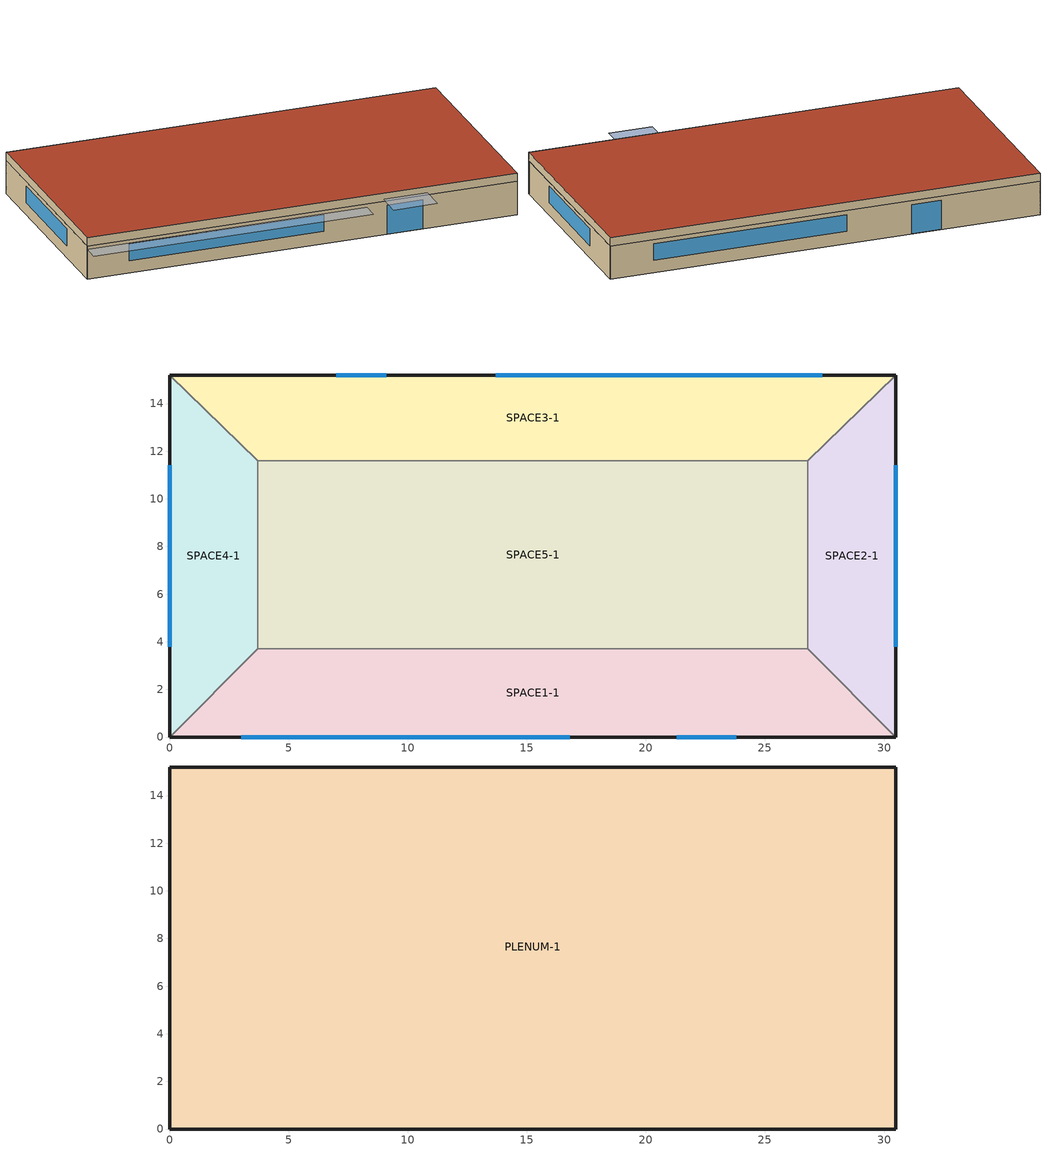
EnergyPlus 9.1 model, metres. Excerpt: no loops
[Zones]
SPACE1-1
 floor ground (FLOOR-SLAB-1): 26.8,3.7 30.5,0 0,0 3.7,3.7 z0
 wall outside (WALL-1): 0,0 30.5,0 z0:2.4
 wall to SPACE2-1 (INT-WALL-1): 30.5,0 26.8,3.7 z0:2.4
 wall to SPACE4-1 (INT-WALL-1): 3.7,3.7 0,0 z0:2.4
 wall to SPACE5-1 (INT-WALL-1): 26.8,3.7 3.7,3.7 z0:2.4
 window (Dbl Clr 3mm/13mm Air): 3,0 16.8,0 z0.9:2.1
 window (Sgl Grey 3mm): 21.3,0 23.8,0 z0:2.1
SPACE2-1
 floor ground (FLOOR-SLAB-1): 26.8,11.6 30.5,15.2 30.5,0 26.8,3.7 z0
 wall outside (WALL-1): 30.5,0 30.5,15.2 z0:2.4
 wall to SPACE3-1 (INT-WALL-1): 30.5,15.2 26.8,11.6 z0:2.4
 wall to SPACE5-1 (INT-WALL-1): 26.8,11.6 26.8,3.7 z0:2.4
 window (Dbl Clr 3mm/13mm Air): 30.5,3.8 30.5,11.4 z0.9:2.1
SPACE3-1
 floor ground (FLOOR-SLAB-1): 26.8,11.6 3.7,11.6 0,15.2 30.5,15.2 z0
 wall outside (WALL-1): 30.5,15.2 0,15.2 z0:2.4
 wall to SPACE4-1 (INT-WALL-1): 0,15.2 3.7,11.6 z0:2.4
 wall to SPACE5-1 (INT-WALL-1): 3.7,11.6 26.8,11.6 z0:2.4
 window (Dbl Clr 3mm/13mm Air): 27.4,15.2 13.7,15.2 z0.9:2.1
 window (Sgl Grey 3mm): 9.1,15.2 7,15.2 z0:2.1
SPACE4-1
 floor ground (FLOOR-SLAB-1): 3.7,3.7 0,0 0,15.2 3.7,11.6 z0
 wall outside (WALL-1): 0,15.2 0,0 z0:2.4
 wall to SPACE5-1 (INT-WALL-1): 3.7,3.7 3.7,11.6 z0:2.4
 window (Dbl Clr 3mm/13mm Air): 0,11.4 0,3.8 z0.9:2.1
SPACE5-1
 floor ground (FLOOR-SLAB-1): 26.8,11.6 26.8,3.7 3.7,3.7 3.7,11.6 z0
PLENUM-1
 floor to SPACE1-1 (CLNG-1): 26.8,3.7 30.5,0 0,0 3.7,3.7 z2.4
 floor to SPACE2-1 (CLNG-1): 26.8,11.6 30.5,15.2 30.5,0 26.8,3.7 z2.4
 floor to SPACE3-1 (CLNG-1): 26.8,11.6 3.7,11.6 0,15.2 30.5,15.2 z2.4
 floor to SPACE4-1 (CLNG-1): 3.7,3.7 0,0 0,15.2 3.7,11.6 z2.4
 floor to SPACE5-1 (CLNG-1): 26.8,11.6 26.8,3.7 3.7,3.7 3.7,11.6 z2.4
 wall outside (WALL-1): 0,0 30.5,0 30.5,15.2 0,15.2 0,0 z2.4:3
 roof outside (ROOF-1): 0,15.2 0,0 30.5,0 30.5,15.2 z3
shading: 0,-1.3 0,0 19.8,0 19.8,-1.3 z2.2; 21,-2 21,0 24.1,0 24.1,-2 z2.6
[Building]
Fan Coil with DOAS: North Axis {deg}=30; Terrain=City; Loads Convergence Tolerance Value=0.04; Temperature Convergence Tolerance Value {deltaC}=0.4; Solar Distribution=FullExterior; Maximum Number of Warmup Days=25; Minimum Number of Warmup Days=6
[Site:Location]
CHICAGO_IL_USA TMY2-94846: Latitude {deg}=41.78; Longitude {deg}=-87.75; Time Zone {hr}=-6; Elevation {m}=190
[SizingPeriod:DesignDay] Day of Month=21; Humidity Condition Type=Wetbulb; Barometric Pressure {Pa}=99063; Rain Indicator=No; Snow Indicator=No; Daylight Saving Time Indicator=No; Solar Model Indicator=ASHRAEClearSky
Name | Month | Day Type | Maximum Dry-Bulb Temperature {C} | Daily Dry-Bulb Temperature Range {deltaC} | Wetbulb or DewPoint at Maximum Dry-Bulb {C} | Wind Speed {m/s} | Wind Direction {deg} | Sky Clearness
CHICAGO_IL_USA Annual Heating 99% Design Conditions DB | 1 | WinterDesignDay | -17.3 | 0 | -17.3 | 4.9 | 270 | 0
CHICAGO_IL_USA Annual Cooling 1% Design Conditions DB/MCWB | 7 | SummerDesignDay | 31.5 | 10.7 | 23 | 5.3 | 230 | 1
[Site:GroundTemperature:BuildingSurface]
21.5, 21.4, 21.5, 21.5, 22, 22.9, 23, 23.1, 23.1, 22.2, 21.7, 21.6
[Material] Thermal Absorptance=0.9
Name | Roughness | Thickness {m} | Conductivity {W/m-K} | Density {kg/m3} | Specific Heat {J/kg-K} | Solar Absorptance | Visible Absorptance
RG01 | Rough | 0.0127 | 1.442 | 881 | 1674 | 0.65 | 0.65
BR01 | VeryRough | 0.0095 | 0.162 | 1121 | 1464 | 0.7 | 0.7
IN46 | VeryRough | 0.0762 | 0.023 | 24 | 1590 | 0.5 | 0.5
WD01 | MediumSmooth | 0.0191 | 0.115 | 513 | 1381 | 0.78 | 0.78
PW03 | MediumSmooth | 0.0127 | 0.115 | 545 | 1213 | 0.78 | 0.78
IN02 | Rough | 0.0901 | 0.043 | 10 | 837 | 0.75 | 0.75
GP01 | MediumSmooth | 0.0127 | 0.16 | 801 | 837 | 0.75 | 0.75
GP02 | MediumSmooth | 0.0159 | 0.16 | 801 | 837 | 0.75 | 0.75
CC03 | MediumRough | 0.1016 | 1.31 | 2243 | 837 | 0.65 | 0.65
[Material:NoMass]
MAT-CLNG-1: Roughness=Rough; Thermal Resistance {m2-K/W}=0.652259; Thermal Absorptance=0.65; Solar Absorptance=0.65; Visible Absorptance=0.65
[Material:AirGap]
AL21: Thermal Resistance {m2-K/W}=0.157
[WindowMaterial:Glazing] Optical Data Type=SpectralAverage; Thickness {m}=0.003; Infrared Transmittance at Normal Incidence=0; Front Side Infrared Hemispherical Emissivity=0.84; Back Side Infrared Hemispherical Emissivity=0.84; Conductivity {W/m-K}=0.9
Name | Solar Transmittance at Normal Incidence | Front Side Solar Reflectance at Normal Incidence | Back Side Solar Reflectance at Normal Incidence | Visible Transmittance at Normal Incidence | Front Side Visible Reflectance at Normal Incidence | Back Side Visible Reflectance at Normal Incidence
CLEAR 3MM | 0.837 | 0.075 | 0.075 | 0.898 | 0.081 | 0.081
GREY 3MM | 0.626 | 0.061 | 0.061 | 0.611 | 0.061 | 0.061
[WindowMaterial:Gas]
AIR 13MM: Gas Type=Air; Thickness {m}=0.0127
[Construction]
ROOF-1: RG01, BR01, IN46, WD01
WALL-1: WD01, PW03, IN02, GP01
CLNG-1: MAT-CLNG-1
FLOOR-SLAB-1: CC03
INT-WALL-1: GP02, AL21, GP02
Dbl Clr 3mm/13mm Air: CLEAR 3MM, AIR 13MM, CLEAR 3MM
Sgl Grey 3mm: GREY 3MM
[Zone]
PLENUM-1: 0, 0, 0, 1, 1, 0.6096, 283.2
SPACE1-1; SPACE3-1: 0, 0, 0, 1, 1, 2.4384, 239.247
SPACE2-1; SPACE4-1: 0, 0, 0, 1, 1, 2.4384, 103.311
SPACE5-1: 0, 0, 0, 1, 1, 2.4384, 447.683
[People] Number of People Schedule=OCCUPY-1; Number of People Calculation Method=people; Fraction Radiant=0.3; Activity Level Schedule=ActSchd
Name | Zone or ZoneList | Number of People
SPACE1-1 People 1 | SPACE1-1 | 11
SPACE2-1 People 1 | SPACE2-1 | 5
SPACE3-1 People 1 | SPACE3-1 | 11
SPACE4-1 People 1 | SPACE4-1 | 5
SPACE5-1 People 1 | SPACE5-1 | 20
[Lights] Schedule=LIGHTS-1; Design Level Calculation Method=LightingLevel; Return Air Fraction=0; Fraction Radiant=0.59; Fraction Visible=0.2; Fraction Replaceable=0
Name | Zone or ZoneList | Lighting Level {W}
SPACE1-1 Lights 1 | SPACE1-1 | 1584
SPACE2-1 Lights 1 | SPACE2-1 | 684
SPACE3-1 Lights 1 | SPACE3-1 | 1584
SPACE4-1 Lights 1 | SPACE4-1 | 684
SPACE5-1 Lights 1 | SPACE5-1 | 2964
[ElectricEquipment] Schedule=EQUIP-1; Design Level Calculation Method=EquipmentLevel; Fraction Latent=0; Fraction Radiant=0.3; Fraction Lost=0
Name | Zone or ZoneList | Design Level {W}
SPACE1-1 ElecEq 1 | SPACE1-1 | 1056
SPACE2-1 ElecEq 1 | SPACE2-1 | 456
SPACE3-1 ElecEq 1 | SPACE3-1 | 1056
SPACE4-1 ElecEq 1 | SPACE4-1 | 456
SPACE5-1 ElecEq 1 | SPACE5-1 | 1976
[ZoneInfiltration:DesignFlowRate] Schedule=INFIL-SCH; Design Flow Rate Calculation Method=flow/zone; Constant Term Coefficient=0; Temperature Term Coefficient=0; Velocity Term Coefficient=0.2237; Velocity Squared Term Coefficient=0
Name | Zone or ZoneList | Design Flow Rate {m3/s}
SPACE1-1 Infil 1 | SPACE1-1 | 0.0167
SPACE2-1 Infil 1 | SPACE2-1 | 0.00717
SPACE3-1 Infil 1 | SPACE3-1 | 0.0167
SPACE4-1 Infil 1 | SPACE4-1 | 0.00717
SPACE5-1 Infil 1 | SPACE5-1 | 0.031089
[EnergyManagementSystem:Actuator]
myDOAS_SetP_Sch: Actuated Component Unique=HVACTemplate-Dynamic-hourly; Actuated Component Type=Schedule:Constant; Actuated Component Control Type=Schedule Value
[EnergyManagementSystem:ProgramCallingManager]
mySetPoint_Sch_CallingPointer: BeginTimestepBeforePredictor; DOAS_SupAirTemp_Prog
[EnergyManagementSystem:Program]
DOAS_SupAirTemp_Prog: IF (DayOfYear == %DayOfYear%); If (Hour == %Hour%); Set myDOAS_SetP_Sch = %SetPoint_Value%; ELSE; Set myDOAS_SetP_Sch = 12.2; ENDIF; ELSE; Set myDOAS_SetP_Sch = 12.2; ENDIF
[AvailabilityManager:Scheduled]
DOAS Availability: Schedule=FanAvailSched
[SetpointManager:Scheduled]
Chilled Water Loop CndW Temp Manager: Control Variable=Temperature; Schedule=HVACTemplate-Always 29.4; Setpoint Node or NodeList=Chilled Water Loop CndW Supply Setpoint Nodes
[SetpointManager:OutdoorAirReset] Control Variable=Temperature
Name | Setpoint at Outdoor Low Temperature {C} | Outdoor Low Temperature {C} | Setpoint at Outdoor High Temperature {C} | Outdoor High Temperature {C} | Setpoint Node or NodeList
DOAS Cooling Supply Air Temp Manager | 18.3 | 4.4 | 12.8 | 26.7 | DOAS Supply Fan Outlet
Hot Water Loop HW Temp Manager | 82.2 | -6.7 | 65.6 | 10 | Hot Water Loop HW Supply Setpoint Nodes
Chilled Water Loop ChW Temp Manager | 12.2 | 15.6 | 6.7 | 26.7 | Chilled Water Loop ChW Supply Setpoint Nodes
[SetpointManager:MixedAir]
DOAS Cooling Coil Air Temp Manager: Control Variable=Temperature; Setpoint Node or NodeList=DOAS Cooling Setpoint Nodes
[Schedule:Compact]
OCCUPY-1: Through: 12/31, For: WeekDays SummerDesignDay CustomDay1 CustomDay2, Until: 8:00, 0, Until: 11:00, 1, Until: 12:00, 0.8, Until: 13:00, 0.4, Until: 14:00, 0.8, Until: 18:00, 1, Until: 19:00, 0.5, Until: 21:00, 0.1, Until: 24:00, 0, For: Weekends WinterDesignDay Holiday, Until: 24:00, 0
LIGHTS-1: Through: 12/31, For: WeekDays SummerDesignDay CustomDay1 CustomDay2, Until: 8:00, 0.05, Until: 9:00, 0.9, Until: 10:00, 0.95, Until: 11:00, 1, Until: 12:00, 0.95, Until: 13:00, 0.8, Until: 14:00, 0.9, Until: 18:00, 1, Until: 19:00, 0.6, Until: 21:00, 0.4, Until: 24:00, 0.05, For: Weekends WinterDesignDay Holiday, Until: 24:00, 0.05
EQUIP-1: Through: 12/31, For: WeekDays SummerDesignDay CustomDay1 CustomDay2, Until: 8:00, 0.02, Until: 9:00, 0.4, Until: 14:00, 0.9, Until: 15:00, 0.8, Until: 16:00, 0.7, Until: 18:00, 0.5, Until: 21:00, 0.3, Until: 24:00, 0.02, For: Weekends WinterDesignDay Holiday, Until: 24:00, 0.02
INFIL-SCH: Through: 12/31, For: WeekDays CustomDay1 CustomDay2, Until: 7:00, 1, Until: 21:00, 0, Until: 24:00, 1, For: Weekends Holiday, Until: 24:00, 1, For: SummerDesignDay, Until: 24:00, 1, For: WinterDesignDay, Until: 24:00, 1
ActSchd: Through: 12/31, For: AllDays, Until: 24:00, 117.24
FanAvailSched: Through: 12/31, For: WeekDays CustomDay1 CustomDay2, Until: 7:00, 0, Until: 21:00, 1, Until: 24:00, 0, For: Weekends Holiday, Until: 24:00, 0, For: SummerDesignDay, Until: 24:00, 1, For: WinterDesignDay, Until: 24:00, 1
HVACTemplate-Always 29.4: Through: 12/31, For: AllDays, Until: 24:00, 29.4
[Schedule:Constant]
HVACTemplate-Dynamic-hourly: Temperature, 12.2
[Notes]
5ZoneFanCoilDOASCool.idf
Basic file description:  1 story building divided into 4 exterior and one interior conditioned zones and return plenum
Illustrates the sizing and use of a Dedicated Outdoor Air System with fan coil units.
Highlights:              Fan coils with DOAS
Simulation Location/Run: CHICAGO_IL_USA TMY2-94846, 2 design days, 2 run periods,
Run Control executes the run periods using the weather file
Location:                Chicago, IL
Design Days:             CHICAGO_IL_USA Annual Heating 99% Design Conditions DB, MaxDB= -17.3°C
CHICAGO_IL_USA Annual Cooling 1% Design Conditions, MaxDB=  31.5°C MCWB=  23.0°C
Run Period (Weather File): Winter 1/14, Summer 7/7, CHICAGO_IL_USA TMY2-94846
Run Control:             Zone and System sizing with weather file run control (no design days run)
Building: Single floor rectangular building 100 ft x 50 ft. 5 zones - 4 exterior, 1 interior, zone height 8 feet.
Exterior zone depth is 12 feet. There is a 2 foot high return plenum: the overall building height is
10 feet. There are windows on all 4 facades; the south and north facades have glass doors.
The south facing glass is shaded by overhangs. The walls are woodshingle over plywood, R11 insulation,
and gypboard. The roof is a gravel built up roof with R-3 mineral board insulation and plywood sheathing.
The windows are of various single and double pane construction with 3mm and 6mm glass and either 6mm or
13mm argon or air gap.  The window to wall ratio is approximately 0.29.
The south wall and door have overhangs.
The building is oriented 30 degrees east of north.
Floor Area:        463.6 m2 (5000 ft2)
Number of Stories: 1
Zone Description Details:
Internal gains description:     lighting is 1.5 watts/ft2, office equip is 1.0 watts/ft2. There is 1 occupant
per 100 ft2 of floor area. The infiltration is 0.25 air changes per hour.
Interzone Surfaces:             6 interzone surfaces (see diagram)
Internal Mass:                  None
Windows:                        4 ea.: 1) Double pane clear, 3mm glass, 13mm air gap
2) Double pane clear, 3mm glass, 13mm argon gap
3) Double pane clear, 6mm glass, 6mm air gap
4) Double pane lowE,  6mm lowE glass outside, 6mm air gap, 6mm clear glass
Doors:                          2 ea.:    Single pane grey,  3mm glass
Detached Shading:               None
Daylight:                       None
Natural Ventilation:            None
Compact Schedules:              Yes
HVAC:                           Four pipe fan coil system with dedicated outdoor air system, hot water heating coils,
and chilled water cooling coils. Central Plant is single hot water
boiler, electric compression chiller with water cooled condenser.
All equipment is autosized.
Zonal Equipment:                Yes
Central Air Handling Equipment: Yes
System Equipment Autosize:      Yes
Purchased Cooling:              None
Purchased Heating:              None
Coils:                          Yes
Pumps:                          Yes
Boilers:                        Yes
Chillers:                       Yes
Standard Reports:               All
Timestep or Hourly Variables:   Hourly
Time bins Report:               None
HTML Report:                    Yes
Environmental Emissions:        None
Utility Tariffs:                None
